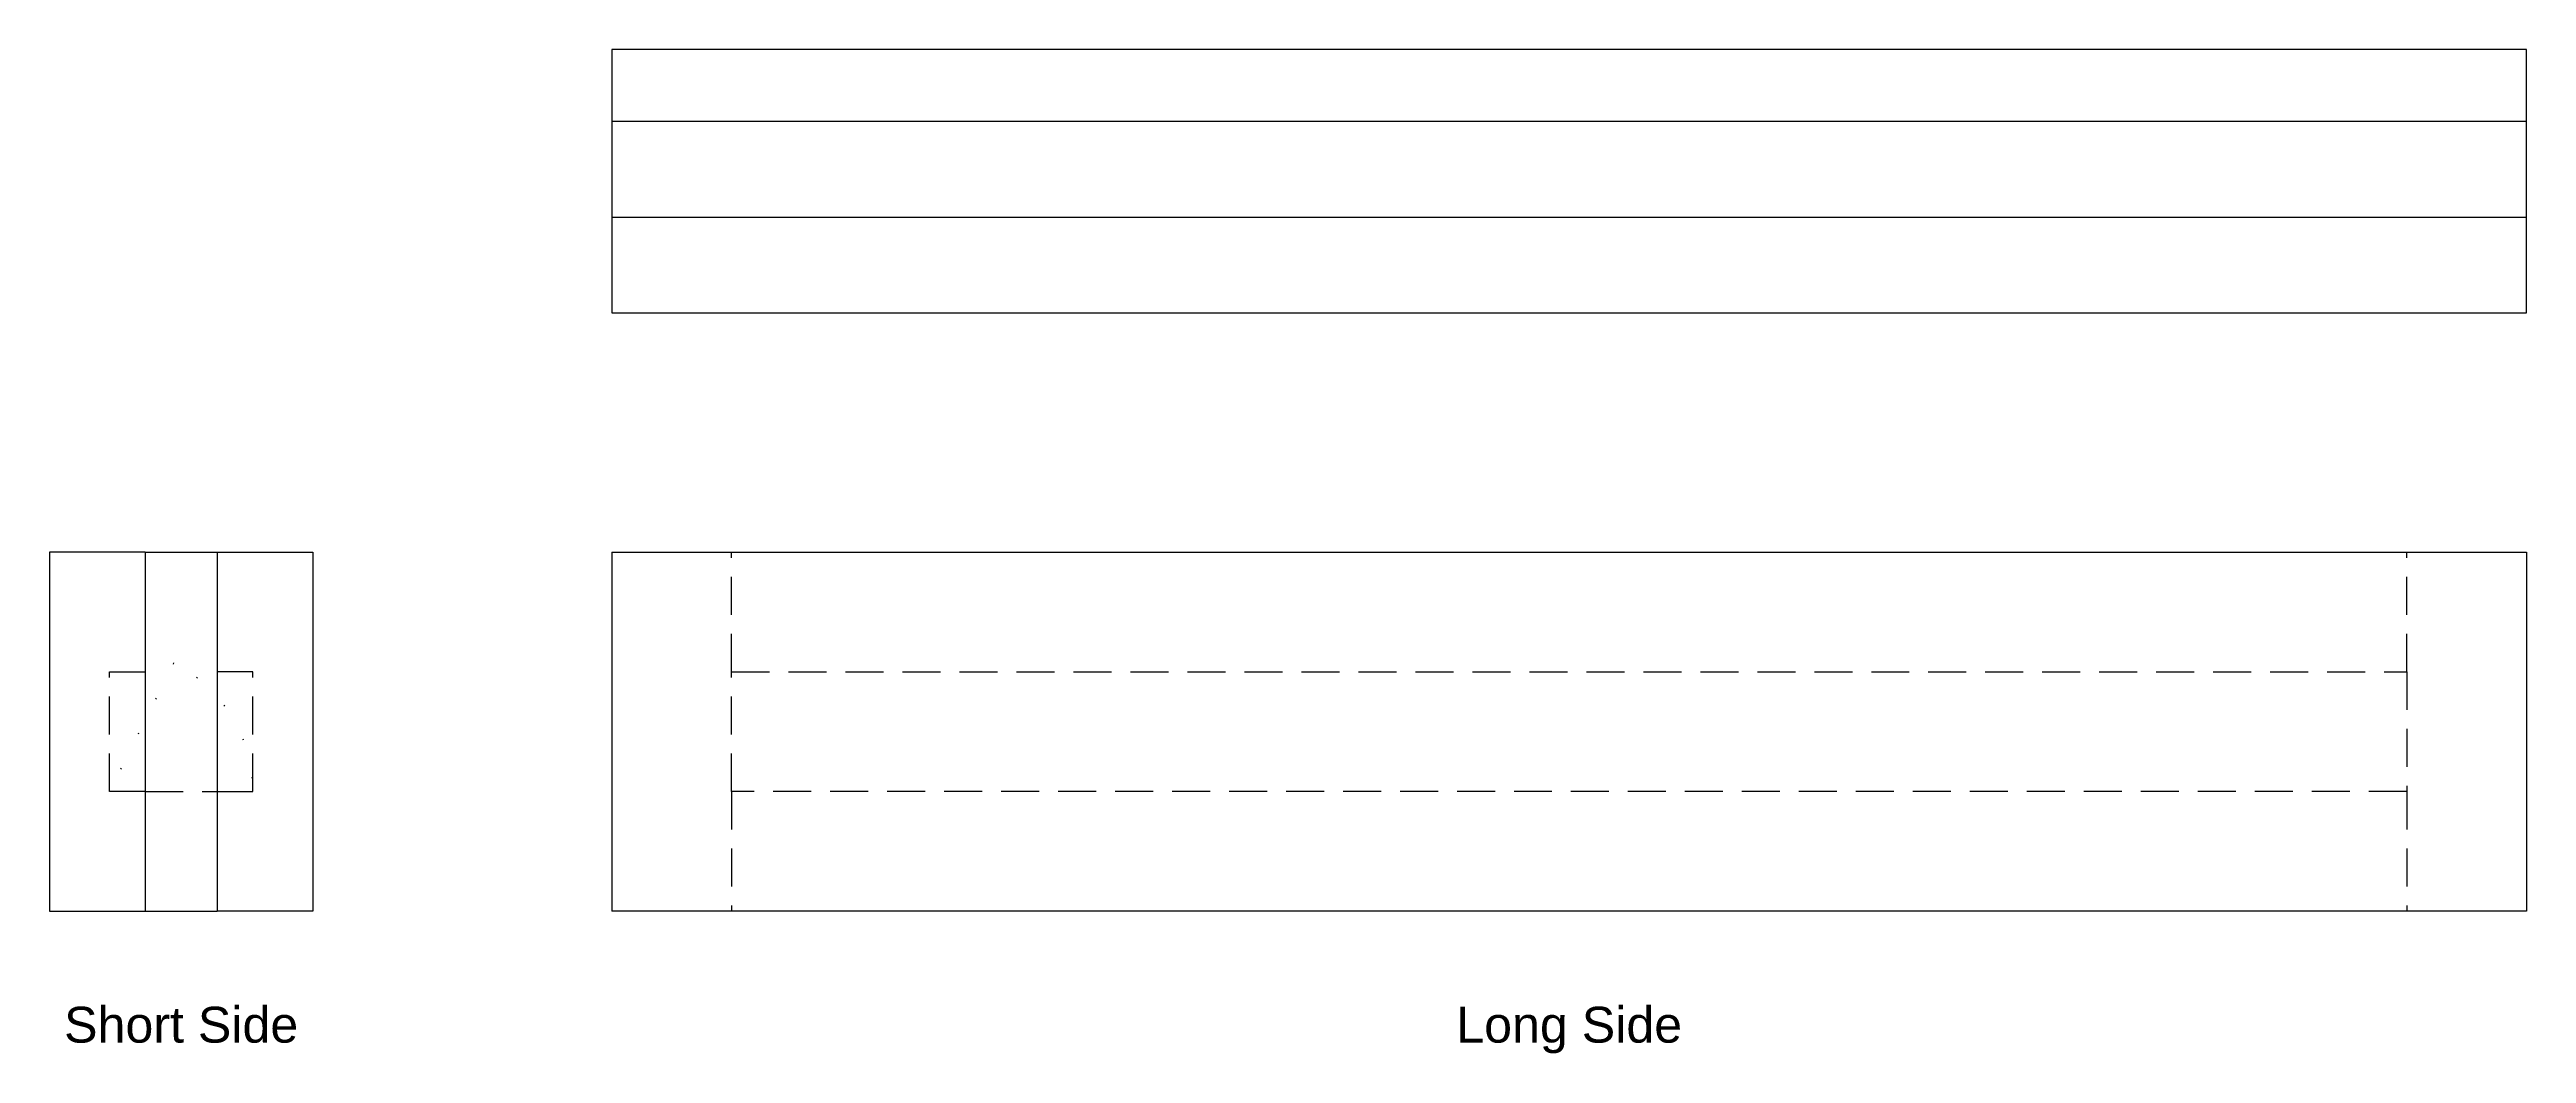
# Model space of a CAD drawing. Header units: millimetres. Extents: x 63 to 270, y 38 to 122.
import ezdxf

# ---------------------------------------------------------------- set-up
doc = ezdxf.new("R2010")
doc.units = ezdxf.units.MM
doc.linetypes.add('DOT2', pattern=[3.175, 0, -3.175])
doc.linetypes.add('HIDDEN2', pattern=[4.7625, 3.175, -1.5875])
doc.layers.get('0').update_dxf_attribs({"color": 18, "lineweight": 25, "true_color": 0x000000})
doc.layers.add('Arc', color=1, linetype='DOT2', lineweight=25)
doc.layers.add('Hidden', color=253, linetype='HIDDEN2', lineweight=25, true_color=0xa0a0a4)
doc.layers.add('Labels', color=96, linetype='Continuous', lineweight=25, true_color=0x008000)
doc.styles.add('textstyle3', font='Arial.ttf')

msp = doc.modelspace()

# ---------------------------------------------------------------- linework, layer by layer
for p, q in [((270, 122), (110, 122)), ((110, 122), (110, 100)), ((270, 100), (270, 122)), ((110, 116), (270, 116)), ((110, 108), (270, 108)), ((110, 100), (270, 100)), ((71, 80), (63, 80)), ((63, 80), (63, 50)), ((71, 80), (71, 50)), ((71, 80), (77, 80)), ((77, 80), (85, 80)), ((77, 80), (77, 50)), ((85, 80), (85, 50)), ((110, 80), (270, 80)), ((110, 80), (110, 50)), ((270, 80), (270, 50)), ((63, 50), (71, 50)), ((71, 50), (77, 50)), ((85, 50), (77, 50)), ((270, 50), (110, 50))]:
    msp.add_line(p, q)
at = {"layer": 'Arc'}
msp.add_line((73.37, 70.73), (68, 60), dxfattribs=at)
msp.add_arc((68, 60), 12, 5.1944, 63.4349, dxfattribs=at)
at = {"layer": 'Hidden'}
for p, q in [((120, 70), (120, 80)), ((260, 70), (260, 80)), ((68, 60), (68, 70)), ((68, 70), (71, 70)), ((80, 70), (77, 70)), ((80, 60), (80, 70)), ((120, 70), (260, 70)), ((120, 60), (120, 70)), ((260, 70), (260, 60)), ((71, 60), (68, 60)), ((71, 60), (77, 60)), ((77, 60), (80, 60)), ((260, 60), (120, 60)), ((120, 60), (120, 50)), ((260, 60), (260, 50))]:
    msp.add_line(p, q, dxfattribs=at)

# ---------------------------------------------------------------- texts
at = {"layer": 'Labels', "char_height": 1, "attachment_point": 2, "style": 'textstyle3'}
for s, insert in [('\\H3;Short Side', (74, 42)), ('\\H3;Long Side', (190, 42))]:
    msp.add_mtext(s, dxfattribs=dict(at, insert=insert))

doc.saveas('drawing.dxf')
